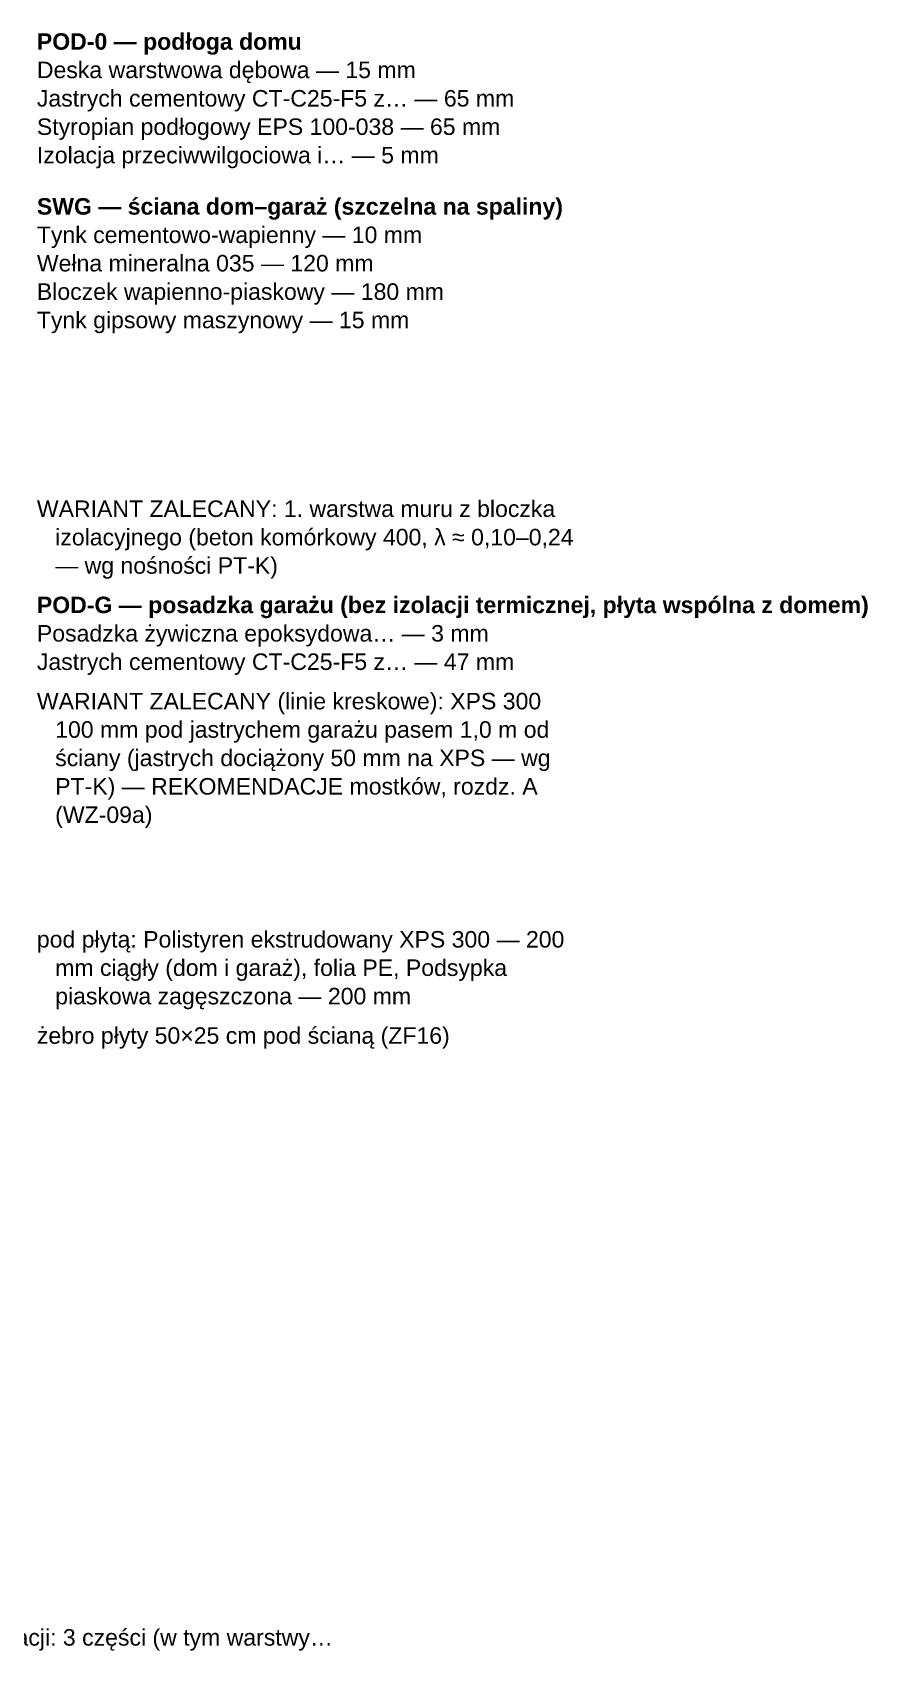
# Model space of a CAD drawing. Header units: metres. Extents: x -0.4 to 46.8, y -1.3 to 1.1.
# Drawn here: x 23.84 to 24.752, y -1.259 to 0.507 of the extents above; entities that cross this region are included whole.
import ezdxf

# ---------------------------------------------------------------- set-up
doc = ezdxf.new("R2010")
doc.units = ezdxf.units.M
doc.layers.add('A-DET-OPIS', color=2, linetype='Continuous', lineweight=25)
doc.layers.add('A-OPISY', color=2, linetype='Continuous', lineweight=25)
doc.styles.add('PL_ARIAL', font='arial.ttf')
doc.styles.add('PL_ARIAL_B', font='arialbd.ttf')

msp = doc.modelspace()

# ---------------------------------------------------------------- texts
at = {"layer": 'A-DET-OPIS', "true_color": 0xb7791f, "style": 'PL_ARIAL'}
msp.add_text('I: WZ-09a: przerwana: TYNK_GIPS → SIL18 → ZB_C25 → TYNK_CW (płyta ciągła do strefy nieogrzewanej — mostek konstrukcyjny); obrys izolacji: 3 części (w tym warstwy…', height=0.018, dxfattribs=at).set_placement((22.2051, -1.254))
at = {"layer": 'A-OPISY'}
for s, style, p in [('POD-0 — podłoga domu', 'PL_ARIAL_B', (23.8451, 0.488)), ('Deska warstwowa dębowa — 15 mm', 'PL_ARIAL', (23.8451, 0.457)), ('Jastrych cementowy CT-C25-F5 z… — 65 mm', 'PL_ARIAL', (23.8451, 0.426)), ('Styropian podłogowy EPS 100-038 — 65 mm', 'PL_ARIAL', (23.8451, 0.395)), ('Izolacja przeciwwilgociowa i… — 5 mm', 'PL_ARIAL', (23.8451, 0.364)), ('SWG — ściana dom–garaż (szczelna na spaliny)', 'PL_ARIAL_B', (23.8451, 0.308)), ('Tynk cementowo-wapienny — 10 mm', 'PL_ARIAL', (23.8451, 0.277)), ('Wełna mineralna 035 — 120 mm', 'PL_ARIAL', (23.8451, 0.246)), ('Bloczek wapienno-piaskowy — 180 mm', 'PL_ARIAL', (23.8451, 0.215)), ('Tynk gipsowy maszynowy — 15 mm', 'PL_ARIAL', (23.8451, 0.184)), ('WARIANT ZALECANY: 1. warstwa muru z bloczka', 'PL_ARIAL', (23.8451, -0.022)), ('izolacyjnego (beton komórkowy 400, λ ≈ 0,10–0,24', 'PL_ARIAL', (23.8651, -0.053)), ('— wg nośności PT-K)', 'PL_ARIAL', (23.8651, -0.084)), ('POD-G — posadzka garażu (bez izolacji termicznej, płyta wspólna z domem)', 'PL_ARIAL_B', (23.8451, -0.127)), ('Posadzka żywiczna epoksydowa… — 3 mm', 'PL_ARIAL', (23.8451, -0.158)), ('Jastrych cementowy CT-C25-F5 z… — 47 mm', 'PL_ARIAL', (23.8451, -0.189)), ('WARIANT ZALECANY (linie kreskowe): XPS 300', 'PL_ARIAL', (23.8451, -0.232)), ('100 mm pod jastrychem garażu pasem 1,0 m od', 'PL_ARIAL', (23.8651, -0.263)), ('ściany (jastrych dociążony 50 mm na XPS — wg', 'PL_ARIAL', (23.8651, -0.294)), ('PT-K) — REKOMENDACJE mostków, rozdz. A', 'PL_ARIAL', (23.8651, -0.325)), ('(WZ-09a)', 'PL_ARIAL', (23.8651, -0.356)), ('pod płytą: Polistyren ekstrudowany XPS 300 — 200', 'PL_ARIAL', (23.8451, -0.492)), ('mm ciągły (dom i garaż), folia PE, Podsypka', 'PL_ARIAL', (23.8651, -0.523)), ('piaskowa zagęszczona — 200 mm', 'PL_ARIAL', (23.8651, -0.554)), ('żebro płyty 50×25 cm pod ścianą (ZF16)', 'PL_ARIAL', (23.8451, -0.597))]:
    msp.add_text(s, height=0.018, dxfattribs=dict(at, style=style)).set_placement(p)

doc.saveas('drawing.dxf')
